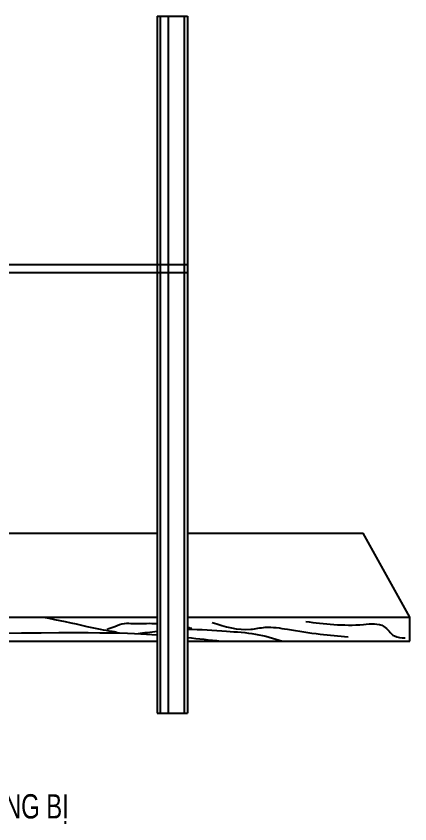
# Model space of a CAD drawing. Header units: millimetres. Extents: x -346728 to 1320345, y -537202 to -385966.
# Drawn here: x 838792 to 845817, y -505964 to -491537 of the extents above; entities that cross this region are included whole.
import ezdxf

# ---------------------------------------------------------------- set-up
doc = ezdxf.new("R2010")
doc.units = ezdxf.units.MM
doc.header["$LTSCALE"] = 100
doc.layers.add('manh', color=4, linetype='Continuous')
doc.layers.add('TEXT2', color=8, linetype='Continuous')
doc.styles.add('HAI', font='VHARIAL.TTF', dxfattribs={"width": 0.7, "height": 500})

msp = doc.modelspace()

# ---------------------------------------------------------------- linework, layer by layer
at = {"layer": 'manh', "color": 8}
for p, q in [((841306.8, -491536.7, -881.1), (841848.3, -491536.7, -881.1)), ((841306.8, -491536.7, -881.1), (841306.8, -497054.2, -881.1)), ((841362.8, -491536.7, -881.1), (841362.8, -497054.2, -881.1)), ((841502.8, -491536.7, -881.1), (841502.8, -497054.2, -881.1)), ((841792.3, -491536.7, -881.1), (841792.3, -497054.2, -881.1)), ((841848.3, -491536.7, -881.1), (841848.3, -503987.2, -881.1)), ((838440.9, -495973.6, -881.1), (841848.3, -495973.6, -881.1)), ((838295.8, -496117.3, -881.1), (841848.3, -496117.3, -881.1)), ((841306.8, -497054.2, -881.1), (841306.8, -503987.2, -881.1)), ((841362.8, -497054.2, -881.1), (841362.8, -503987.2, -881.1)), ((841502.8, -497054.2, -881.1), (841502.8, -503987.2, -881.1)), ((841792.3, -497054.2, -881.1), (841792.3, -503987.2, -881.1)), ((829402, -500774.7, -881.1), (841306.8, -500774.7, -881.1)), ((841848.3, -500774.7, -881.1), (844983.9, -500774.7, -881.1)), ((845817.5, -502274.4, -881.1), (844983.9, -500774.7, -881.1)), ((829402, -502274.4, -881.1), (841306.8, -502274.4, -881.1)), ((841848.3, -502274.4, -881.1), (845817.5, -502274.4, -881.1)), ((845817.5, -502698.4, -881.1), (845817.5, -502274.4, -881.1)), ((829402, -502698.4, -881.1), (841306.8, -502698.4, -881.1)), ((841306.8, -502698.4, -881.1), (841306.8, -503528.3, -881.1)), ((841848.3, -502698.4, -881.1), (841848.3, -503528.3, -881.1)), ((841848.3, -502698.4, -881.1), (845817.5, -502698.4, -881.1)), ((841306.8, -503987.2, -881.1), (841848.3, -503987.2, -881.1))]:
    msp.add_line(p, q, dxfattribs=at)
for points, knots in [([(839279.3, -502274.4), (839539.8, -502324), (839879.2, -502395.8), (840280.5, -502489.8), (840460.3, -502514), (840557.3, -502534.1), (840586, -502540)], [21001.8665416, 21001.8665416, 21001.8665416, 21001.8665416, 23794.1756034, 24674.3388122, 25422.2079973, 25735.6626688, 25735.6626688, 25735.6626688, 25735.6626688]), ([(840413.9, -502488.4), (840459.7, -502471.4), (840561.4, -502433.7), (840713.9, -502373.4), (840954.1, -502394.8), (841148.4, -502375.7), (841290.3, -502387.7), (841306.8, -502389.4)], [0, 0, 0, 0, 525.1824977, 1166.9547177, 1720.241566, 3072.7187842, 3251.1741984, 3251.1741984, 3251.1741984, 3251.1741984]), ([(841848.3, -502451.8), (841852, -502452.5), (841879, -502457.7), (841905.6, -502465), (841928.4, -502471.2)], [5197.2099368, 5197.2099368, 5197.2099368, 5197.2099368, 5238.4834748, 5491.9412517, 5491.9412517, 5491.9412517, 5491.9412517]), ([(841848.3, -502488.4), (842081.1, -502486.7), (842487, -502521.6), (843060.8, -502553.6), (843386.7, -502650.8), (843546.2, -502698.4)], [3155.7039828, 3155.7039828, 3155.7039828, 3155.7039828, 5658.1372114, 7511.6035, 9289.0329689, 9289.0329689, 9289.0329689, 9289.0329689]), ([(833392.4, -502698.4), (833664.2, -502649.6), (840052.4, -502514.8), (840820.1, -502549.9), (841306.8, -502588.6)], [0, 0, 0, 0, 2952.8260042, 8171.4382524, 8171.4382524, 8171.4382524, 8171.4382524])]:
    msp.add_open_spline(points, degree=3, knots=knots, dxfattribs=at)
for points in [[(842289.9, -502368.1), (842978.3, -502488.4), (843236.4, -502454), (843632.3, -502488.4), (844217.5, -502574.4), (844716.6, -502625.9)], [(843959.3, -502350.9), (844991.9, -502402.4), (845353.4, -502436.8), (845542.7, -502608.7), (845732, -502643.1)]]:
    msp.add_spline(points, degree=3, dxfattribs=at)
for points in [[(840968.2, -502565), (841081, -502550.7), (841193.9, -502536.3), (841306.8, -502524)], [(841848.3, -502637.2), (842047.3, -502656.7), (842246, -502677.5), (842444.8, -502698.4)]]:
    msp.add_open_spline(points, degree=3, dxfattribs=at)

# ---------------------------------------------------------------- texts
at = {"layer": 'TEXT2', "color": 170, "style": 'HAI', "width": 0.7}
msp.add_text('sö dông th¾t l\xadng an toµn vµ trang bÞ ', height=434.153, dxfattribs=at).set_placement((830325.4, -505868.5, -881.1))

doc.saveas('drawing.dxf')
